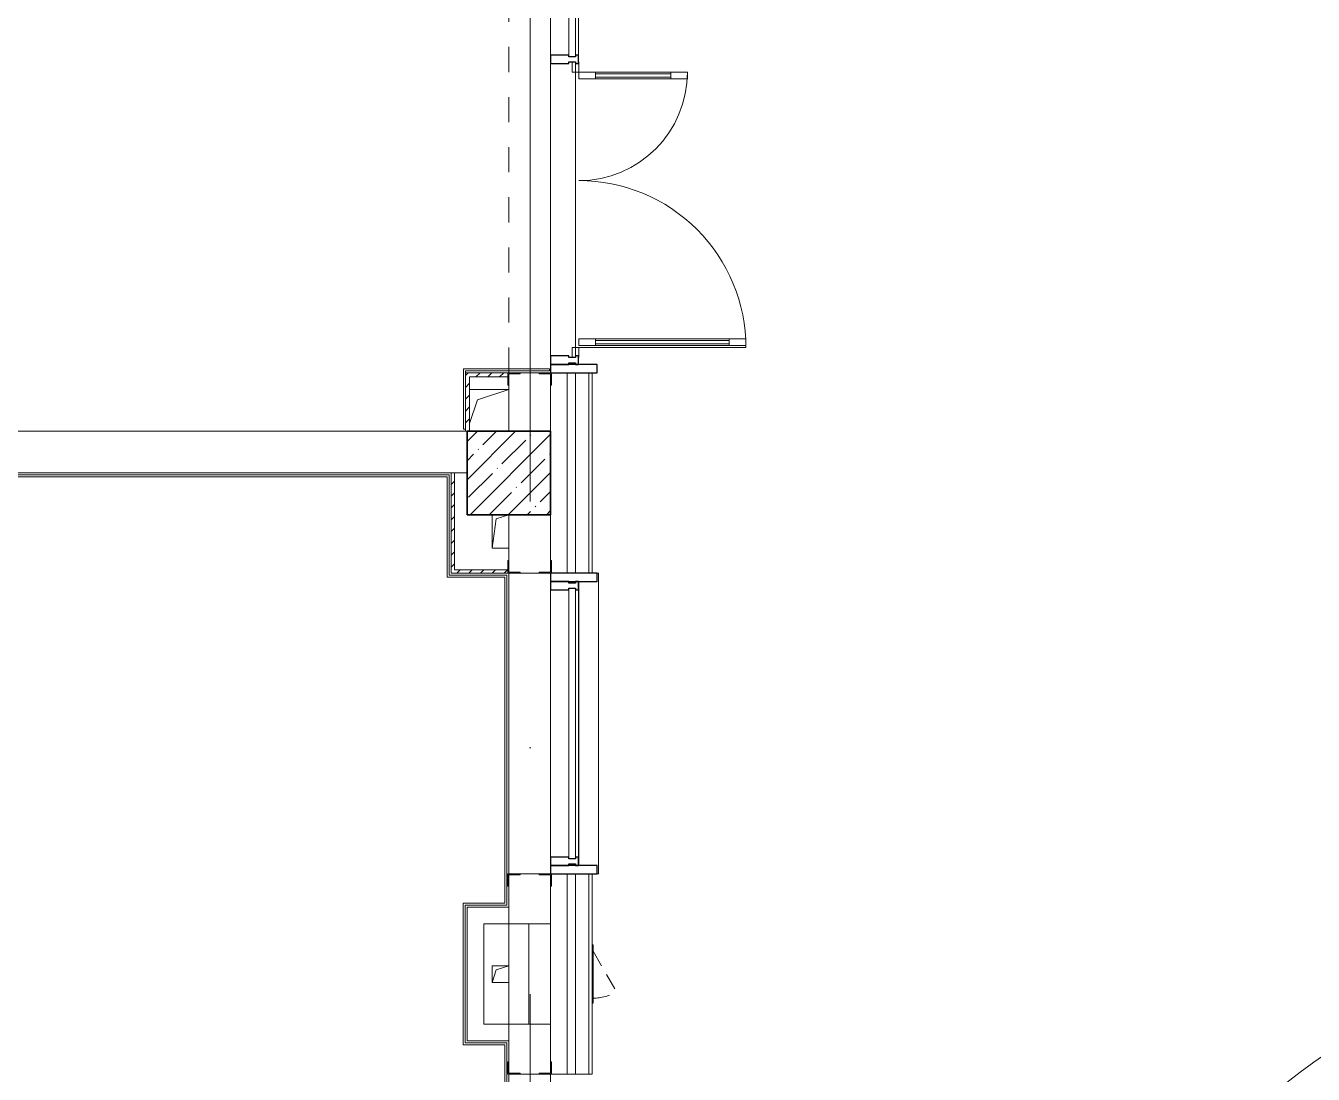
# Model space of a CAD drawing. Header units: millimetres. Extents: x 5993 to 95364, y 94667 to 143522.
# Drawn here: x 49810 to 50437, y 115135 to 115646 of the extents above; entities that cross this region are included whole.
import ezdxf

# ---------------------------------------------------------------- set-up
doc = ezdxf.new("R2010")
doc.units = ezdxf.units.MM
for name, pattern in [('200_ШТРИХ__ш1_п0_6_', [160, 100, -60]), ('50_200_ШТРИХ_1Т_ш5_п1_п1_', [1400, 1000, -200, 0, -200]), ('Штрих короткий', [300, 150, -150])]:
    doc.linetypes.add(name, pattern=pattern)
for name, color, linetype, lineweight in [('0-2', 7, 'Continuous', 9), ('S-GRID-____-IDEN', 7, 'Continuous', 9), ('S-GRID-____-OTLN-1', 7, '50_200_ШТРИХ_1Т_ш5_п1_п1_', 9), ('Двери', 7, 'Continuous', 9), ('Импосты витража', 7, 'Continuous', 9), ('Импосты витража-1', 7, 'Continuous', 25), ('Каркас_Импост-1', 7, 'Continuous', 9), ('Несущие колонны', 7, 'Continuous', 9), ('Несущие колонны-1', 7, 'Continuous', 35), ('Обобщенные модели', 7, 'Continuous', 9), ('Общие ребра', 7, 'Continuous', 9), ('Окна', 7, 'Continuous', 9), ('Остекление-1', 7, 'Continuous', 9), ('Открывание в плане-1', 7, '200_ШТРИХ__ш1_п0_6_', 9), ('Перекрытия', 7, 'Continuous', 9), ('Перемычка-1', 7, 'Штрих короткий', 9), ('Стены', 7, 'Continuous', 9), ('Стены-1', 7, 'Continuous', 13), ('Элементы узлов', 7, 'Continuous', 9)]:
    doc.layers.add(name, color=color, linetype=linetype, lineweight=lineweight)
doc.layers.add('Штриховка разреза-4', color=7, linetype='Continuous', lineweight=5, true_color=0x0080ff)
doc.layers.add('Штриховка разреза-5', color=7, linetype='Continuous', lineweight=5, true_color=0x8000ff)

# ---------------------------------------------------------------- blocks, each defined once
blk = doc.blocks.new('BSC_Колонна _Прямоугольная - 500х500-V30-АИ2_01_План напольных покрытий и плинтусов 1го этажа _Часть 2_')
at = {"layer": 'Несущие колонны'}
h = blk.add_hatch(dxfattribs=at)
h.set_pattern_fill('FP_40', color=256, style=0, pattern_type=2)
h.set_pattern_definition([(45, (-103350, -18150), (-114.04925, 114.04925), []), (45, (-103235.95, -18150), (-114.04925, 114.04925), [201.613, -40.323, 3.353, -36.97])])
h.paths.add_polyline_path([(-250, -250), (250, -250), (250, 250), (-250, 250)], flags=0)
at = {"layer": 'Несущие колонны-1'}
for p, q in [((250, 250), (-250, 250)), ((-250, 250), (-250, -250)), ((250, -250), (250, 250)), ((-250, -250), (250, -250))]:
    blk.add_line(p, q, dxfattribs=at)
blk = doc.blocks.new('Проем_Дверь_Прямоугольный - 1800х2700h_оконные проемы-25805030-АИ2_01_План напольных покрытий и плинтусов 1го этажа _Часть 2_')
at = {"layer": 'Перемычка-1'}
for p, q in [((900, 125), (-900, 125)), ((900, -125), (-900, -125))]:
    blk.add_line(p, q, dxfattribs=at)
blk = doc.blocks.new('PNS_Панель прямоугольная1 - Нр_Стекло - 40мм-25293744-АИ2_01_План напольных покрытий и плинтусов 1го этажа _Часть 2_')
at = {"layer": 'Остекление-1'}
for p, q in [((-800, 40), (800, 40)), ((-810, 0), (810, 0)), ((800, 0), (-800, 0))]:
    blk.add_line(p, q, dxfattribs=at)
blk = doc.blocks.new('Прямоугольный импост - Импост структурный с накладкой - 150мм-25651488-АИ2_01_План напольных покрытий и плинтусов 1го этажа _Часть 2_')
at = {"layer": 'Импосты витража'}
for p, q in [((23450, -100), (25050, -100)), ((23450, -267), (25050, -267))]:
    blk.add_line(p, q, dxfattribs=at)
blk = doc.blocks.new('Прямоугольный импост - Импост структурный с накладкой - 150мм-25651501-АИ2_01_План напольных покрытий и плинтусов 1го этажа _Часть 2_')
at = {"layer": 'Импосты витража-1'}
for p, q in [((-25, 0), (-25, 17)), ((-25, 17), (25, 17)), ((-15, 0), (-25, 0)), ((-15, -40), (-15, 0)), ((25, 0), (15, 0)), ((15, 0), (15, -40)), ((25, 17), (25, 0)), ((-25, -150), (-25, -40)), ((-25, -40), (-15, -40)), ((15, -40), (25, -40)), ((25, -40), (25, -150)), ((25, -150), (-25, -150))]:
    blk.add_line(p, q, dxfattribs=at)
blk = doc.blocks.new('Прямоугольный импост - Откос НВФ_50х280 мм-25995271-АИ2_01_План напольных покрытий и плинтусов 1го этажа _Часть 2_')
at = {"layer": 'Импосты витража-1'}
for p, q in [((-50, 130), (0, 130)), ((-50, -150), (-50, 130)), ((0, 130), (0, -144)), ((0, -150), (-50, -150))]:
    blk.add_line(p, q, dxfattribs=at)
blk = doc.blocks.new('Прямоугольный импост - Откос НВФ_50х280 мм-25995273-АИ2_01_План напольных покрытий и плинтусов 1го этажа _Часть 2_')
at = {"layer": 'Импосты витража-1'}
for p, q in [((0, 130), (-50, 130)), ((-50, 130), (-50, -150)), ((0, -144), (0, 130)), ((-50, -150), (0, -150))]:
    blk.add_line(p, q, dxfattribs=at)
blk = doc.blocks.new('PNS_Панель прямоугольная1 - Нр_Стекло - 40мм-28855695-АИ2_01_План напольных покрытий и плинтусов 1го этажа _Часть 2_')
at = {"layer": 'Остекление-1'}
for p, q in [((-400, 40), (400, 40)), ((-410, 0), (410, 0)), ((400, 0), (-400, 0))]:
    blk.add_line(p, q, dxfattribs=at)
blk = doc.blocks.new('Прямоугольный импост - Импост структурный с накладкой - 150мм-V157-АИ2_01_План напольных покрытий и плинтусов 1го этажа _Часть 2_')
at = {"layer": 'Импосты витража'}
for p, q in [((103600, 21450), (103600, 21400)), ((103767, 21450), (103767, 20650)), ((103600, 20900), (103600, 20650))]:
    blk.add_line(p, q, dxfattribs=at)
blk = doc.blocks.new('Прямоугольный импост - Импост структурный с накладкой - 150мм-27090926-АИ2_01_План напольных покрытий и плинтусов 1го этажа _Часть 2_')
at = {"layer": 'Импосты витража-1'}
for p, q in [((-25, 0), (-25, 17)), ((-25, 17), (25, 17)), ((-15, 0), (-25, 0)), ((-15, -40), (-15, 0)), ((25, 0), (15, 0)), ((15, 0), (15, -40)), ((25, 17), (25, 0)), ((-25, -150), (-25, -40)), ((-25, -40), (-15, -40)), ((15, -40), (25, -40)), ((25, -40), (25, -150)), ((25, -150), (-25, -150))]:
    blk.add_line(p, q, dxfattribs=at)
blk = doc.blocks.new('Дверь_Витражная_СКБ_2Ст2 - ДВН_ДАО_Выход_столовая-28369807-АИ2_01_План напольных покрытий и плинтусов 1го этажа _Часть 2_')
at = {"layer": 'Двери'}
for p, q in [((-825, -1020), (-825, -20)), ((825, -670), (825, -20))]:
    blk.add_line(p, q, dxfattribs=at)
for centre, radius, start, end in [((-825, -20), 1000, 270, 0), ((825, -20), 650, 180, 270)]:
    blk.add_arc(centre, radius, start, end, dxfattribs=at)
at = {"layer": 'Элементы узлов'}
for p, q in [((-885, 20), (-825, 20)), ((-825, 20), (-885, 20)), ((-825, 20), (-825, -20)), ((-825, -20), (-825, 20)), ((885, 20), (825, 20)), ((825, 20), (825, -20)), ((885, 20), (825, 20)), ((825, 20), (825, -20)), ((-885, -20), (-885, -17)), ((-885, -17), (-885, -20)), ((-825, -20), (-885, -20)), ((-885, -20), (-825, -20)), ((-773, -20), (-813, -20)), ((-813, -1020), (-813, -20)), ((-773, -20), (-813, -20)), ((-813, -20), (-813, -1020)), ((-773, -1020), (-773, -20)), ((-773, -1020), (-773, -20)), ((785, -20), (825, -20)), ((785, -670), (785, -20)), ((785, -20), (785, -670)), ((825, -20), (785, -20)), ((825, -670), (825, -20)), ((825, -670), (825, -20)), ((825, -20), (885, -20)), ((825, -20), (885, -20)), ((885, -20), (885, -17)), ((885, -20), (885, -17)), ((-813, -120), (-773, -120)), ((-803, -920), (-803, -120)), ((-783, -920), (-783, -120)), ((825, -120), (785, -120)), ((795, -570), (795, -120)), ((815, -570), (815, -120)), ((825, -570), (785, -570)), ((825, -670), (785, -670)), ((785, -670), (825, -670)), ((-813, -920), (-773, -920)), ((-813, -1020), (-773, -1020)), ((-813, -1020), (-773, -1020))]:
    blk.add_line(p, q, dxfattribs=at)
blk = doc.blocks.new('Прямоугольный импост - Откос НВФ_50х280 мм-27090908-АИ2_01_План напольных покрытий и плинтусов 1го этажа _Часть 2_')
at = {"layer": 'Импосты витража-1'}
for p, q in [((0, 130), (-50, 130)), ((-50, 130), (-50, -150)), ((0, -144), (0, 130)), ((-50, -150), (0, -150))]:
    blk.add_line(p, q, dxfattribs=at)
blk = doc.blocks.new('Проем_Дверь_Прямоугольный - 2150х3300h_витражные проемы-26818549-АИ2_01_План напольных покрытий и плинтусов 1го этажа _Часть 2_')
at = {"layer": 'Перемычка-1'}
for p, q in [((1075, 125), (-1075, 125)), ((1075, -125), (-1075, -125))]:
    blk.add_line(p, q, dxfattribs=at)
blk = doc.blocks.new('Фахверк_СКБ_Уголок - 250_2700-27497298-АИ2_01_План напольных покрытий и плинтусов 1го этажа _Часть 2_')
at = {"layer": 'Обобщенные модели'}
for p, q in [((200, 181), (125, 181)), ((125, 181), (125, 106)), ((131, 106), (131, 175)), ((131, 175), (200, 175)), ((200, 175), (200, 181)), ((125, 106), (131, 106)), ((131, -6), (125, -6)), ((125, -6), (125, -81)), ((131, -75), (131, -6)), ((200, -75), (131, -75)), ((200, -81), (200, -75)), ((125, -81), (200, -81))]:
    blk.add_line(p, q, dxfattribs=at)
blk = doc.blocks.new('AR_Отверстие прямоугольное _в плите_ - AR_Отверстие прямоугольное _в плите_-V208-АИ2_01_План напольных покрытий и плинтусов 1го этажа _Часть 2_')
at = {"layer": 'Обобщенные модели'}
for p, q in [((50, 50), (-50, 50)), ((-50, 50), (-50, -50)), ((-50, -50), (-25, 25)), ((-25, 25), (50, 50)), ((-50, -50), (50, -50))]:
    blk.add_line(p, q, dxfattribs=at)
blk = doc.blocks.new('AR_Отверстие прямоугольное _в плите_ - AR_Отверстие прямоугольное _в плите_-30511735-АИ2_01_План напольных покрытий и плинтусов 1го этажа _Часть 2_')
at = {"layer": 'Обобщенные модели'}
for p, q in [((-50, 100), (-50, -100)), ((-25, 75), (50, 100)), ((-50, -100), (-25, 75)), ((-50, -100), (50, -100))]:
    blk.add_line(p, q, dxfattribs=at)
blk = doc.blocks.new('AR_Отверстие прямоугольное _в плите_ - AR_Отверстие прямоугольное _в плите_-30512033-АИ2_01_План напольных покрытий и плинтусов 1го этажа _Часть 2_')
at = {"layer": 'Обобщенные модели'}
for p, q in [((125, 125), (-110, 125)), ((-62.5, 62.5), (125, 125)), ((-110, -80), (-62.5, 62.5))]:
    blk.add_line(p, q, dxfattribs=at)
blk = doc.blocks.new('DOR_Люк-Решетка_Прямоугольный - Люк_300х400h ПЛК_цоколь-28750901-АИ2_01_План напольных покрытий и плинтусов 1го этажа _Часть 2_')
at = {"layer": 'Каркас_Импост-1'}
for p, q in [((-175, 10), (-175, 15)), ((175, 15), (-175, 15)), ((175, 15), (175, 10))]:
    blk.add_line(p, q, dxfattribs=at)
at = {"layer": 'Открывание в плане-1'}
blk.add_line((-136.3, 15), (106.1, 155), dxfattribs=at)
blk.add_arc((-145, 10), 290, 0.99289, 30, dxfattribs=at)
blk = doc.blocks.new('Отлив_СКБ - Отлив витража_120_НВФ-31885687-АИ2_01_План напольных покрытий и плинтусов 1го этажа _Часть 2_')
at = {"layer": 'Окна'}
for p, q in [((1750, -2), (50, -2)), ((0, -120), (0, -113)), ((0, -120), (1800, -120)), ((1800, -113), (1800, -120))]:
    blk.add_line(p, q, dxfattribs=at)
blk = doc.blocks.new('Ось сетки - Круг_Ø6_00__ISO-2_5_0_9K_-25732049-АР1_План отверстий 2 этажа в осях 1-64_А-ГГ')
at = {"layer": 'S-GRID-____-IDEN'}
blk.add_circle((0, 0), 3, dxfattribs=at)

msp = doc.modelspace()

# ---------------------------------------------------------------- linework, layer by layer
at = {"layer": 'S-GRID-____-OTLN-1', "color": 251, "ltscale": 0.6, "true_color": 0x636466}
msp.add_line((50055.33, 113733.6), (50055.33, 118157.62), dxfattribs=at)
at = {"layer": 'Общие ребра'}
for p, q in [((50073.38, 115476.54), (50073.38, 115378.86)), ((50077.45, 115476.54), (50077.45, 115378.86)), ((50065.24, 115470.43), (50065.24, 115448.05)), ((50065.24, 115448.05), (50065.24, 115470.43)), ((50065.24, 115407.35), (50065.24, 115384.97)), ((50065.24, 115384.97), (50065.24, 115407.35)), ((50073.38, 115232.35), (50073.38, 115134.68)), ((50077.45, 115232.35), (50077.45, 115134.68)), ((50065.24, 115226.25), (50065.24, 115207.93)), ((50065.24, 115207.93), (50065.24, 115226.25)), ((50065.24, 115159.1), (50065.24, 115140.78)), ((50065.24, 115140.78), (50065.24, 115159.1))]:
    msp.add_line(p, q, dxfattribs=at)
at = {"layer": 'Перекрытия'}
msp.add_line((50065.24, 115484.68), (50065.24, 115627.12), dxfattribs=at)
at = {"layer": 'Стены'}
for p, q in [((50065.24, 115484.68), (50065.24, 115627.12)), ((50077.45, 115627.12), (50077.45, 115484.68)), ((50022.84, 115449.03), (50022.84, 115478.41)), ((50022.84, 115478.41), (50064.76, 115478.41)), ((50023.73, 115477.52), (50023.73, 115476.54)), ((50064.76, 115477.52), (50023.73, 115477.52)), ((50064.76, 115478.41), (50064.76, 115477.52)), ((50022.84, 115449.03), (50023.73, 115449.03)), ((49455.75, 115426.72), (50015.84, 115426.72)), ((50014.86, 115425.75), (49456.73, 115425.75)), ((50014.86, 115376.91), (50014.86, 115425.75)), ((50015.84, 115426.72), (50015.84, 115377.89)), ((50042.94, 115376.91), (50014.86, 115376.91)), ((50015.84, 115377.89), (50043.92, 115377.89)), ((50042.94, 115218.03), (50042.94, 115376.91)), ((50043.92, 115377.89), (50043.92, 115217.05)), ((50044.89, 115232.35), (50044.89, 115378.86)), ((50022.59, 115149), (50022.59, 115218.03)), ((50022.59, 115218.03), (50042.94, 115218.03)), ((50023.57, 115217.05), (50023.57, 115149.98)), ((50043.92, 115217.05), (50023.57, 115217.05)), ((50042.94, 115149), (50022.59, 115149)), ((50023.57, 115149.98), (50043.92, 115149.98)), ((50042.94, 114990.12), (50042.94, 115149)), ((50043.92, 115149.98), (50043.92, 114989.14)), ((50044.89, 114988.17), (50044.89, 115134.68))]:
    msp.add_line(p, q, dxfattribs=at)
at = {"layer": 'Стены-1'}
for p, q in [((50044.41, 115476.54), (50023.73, 115476.54)), ((50023.73, 115476.54), (50023.73, 115448.05)), ((50059.63, 115476.54), (50050.51, 115476.54)), ((50083.96, 115476.54), (50065.73, 115476.54)), ((50083.96, 115378.86), (50083.96, 115476.54)), ((50085.59, 115476.54), (50083.96, 115476.54)), ((50083.96, 115476.54), (50083.96, 115378.86)), ((50085.59, 115378.86), (50085.59, 115476.54)), ((50025.77, 115474.5), (50044.41, 115474.5)), ((50025.77, 115448.05), (50025.77, 115474.5)), ((50044.89, 115470.43), (50044.89, 115448.05)), ((50024.55, 115448.05), (49454.78, 115448.05)), ((50023.73, 115448.05), (50024.55, 115448.05)), ((49454.78, 115427.7), (50024.55, 115427.7)), ((50018.44, 115427.7), (50016.81, 115427.7)), ((50016.81, 115427.7), (50016.81, 115378.86)), ((50018.44, 115380.49), (50018.44, 115427.7)), ((50044.89, 115407.35), (50044.89, 115384.97)), ((50044.41, 115380.49), (50018.44, 115380.49)), ((50016.81, 115378.86), (50044.41, 115378.86)), ((50050.51, 115378.86), (50059.63, 115378.86)), ((50065.73, 115378.86), (50083.96, 115378.86)), ((50083.96, 115378.86), (50085.59, 115378.86)), ((50059.63, 115232.35), (50050.51, 115232.35)), ((50083.96, 115232.35), (50065.73, 115232.35)), ((50083.96, 115134.68), (50083.96, 115232.35)), ((50085.59, 115232.35), (50083.96, 115232.35)), ((50083.96, 115232.35), (50083.96, 115134.68)), ((50085.59, 115134.68), (50085.59, 115232.35)), ((50044.89, 115226.25), (50044.89, 115207.93)), ((50032.69, 115216.07), (50024.55, 115216.07)), ((50024.55, 115216.07), (50024.55, 115150.96)), ((50044.89, 115216.07), (50032.69, 115216.07)), ((50044.89, 115207.93), (50044.89, 115216.07)), ((50032.69, 115159.1), (50032.69, 115207.93)), ((50032.69, 115207.93), (50044.89, 115207.93)), ((50054.66, 115207.93), (50044.89, 115207.93)), ((50044.89, 115207.93), (50044.89, 115159.1)), ((50044.89, 115207.93), (50065.24, 115207.93)), ((50054.66, 115159.1), (50054.66, 115207.93)), ((50065.24, 115207.93), (50065.24, 115159.1)), ((50044.89, 115159.1), (50032.69, 115159.1)), ((50044.89, 115159.1), (50044.89, 115140.78)), ((50065.24, 115159.1), (50044.89, 115159.1)), ((50044.89, 115150.96), (50044.89, 115159.1)), ((50044.89, 115159.1), (50054.66, 115159.1)), ((50024.55, 115150.96), (50032.69, 115150.96)), ((50032.69, 115150.96), (50044.89, 115150.96)), ((50050.51, 115134.68), (50059.63, 115134.68)), ((50065.73, 115134.68), (50083.96, 115134.68)), ((50083.96, 115134.68), (50085.59, 115134.68))]:
    msp.add_line(p, q, dxfattribs=at)
at = {"layer": 'Штриховка разреза-4'}
for p, q in [((50016.81, 115422.12), (50018.44, 115423.75)), ((50016.81, 115416.37), (50018.44, 115418)), ((50016.81, 115410.61), (50018.44, 115412.24)), ((50016.81, 115404.86), (50018.44, 115406.49)), ((50016.81, 115399.1), (50018.44, 115400.73)), ((50016.81, 115393.35), (50018.44, 115394.97)), ((50016.81, 115387.59), (50018.44, 115389.22)), ((50016.81, 115381.84), (50018.44, 115383.46)), ((50019.6, 115378.86), (50021.23, 115380.49)), ((50025.35, 115378.86), (50026.98, 115380.49)), ((50031.11, 115378.86), (50032.74, 115380.49)), ((50036.86, 115378.86), (50038.49, 115380.49)), ((50042.62, 115378.86), (50044.25, 115380.49))]:
    msp.add_line(p, q, dxfattribs=at)
at = {"layer": 'Штриховка разреза-5'}
for p, q in [((50023.73, 115475.09), (50025.18, 115476.54)), ((50028.9, 115474.5), (50030.94, 115476.54)), ((50034.66, 115474.5), (50036.7, 115476.54)), ((50040.42, 115474.5), (50042.45, 115476.54)), ((50023.73, 115469.33), (50025.77, 115471.37)), ((50023.73, 115463.58), (50025.77, 115465.61)), ((50023.73, 115457.82), (50025.77, 115459.86)), ((50023.73, 115452.06), (50025.77, 115454.1)), ((50025.47, 115448.05), (50025.77, 115448.34))]:
    msp.add_line(p, q, dxfattribs=at)

# ---------------------------------------------------------------- block references
at = {"layer": '0-2', "xscale": 0.08139549610658335, "yscale": 0.08139549610658335, "zscale": 0.08139549610658335}
for name, p in [('Прямоугольный импост - Импост структурный с накладкой - 150мм-V157-АИ2_01_План напольных покрытий и плинтусов 1го этажа _Часть 2_', (41632.67, 113950.37)), ('AR_Отверстие прямоугольное _в плите_ - AR_Отверстие прямоугольное _в плите_-30512033-АИ2_01_План напольных покрытий и плинтусов 1го этажа _Часть 2_', (50034.72, 115458.22)), ('BSC_Колонна _Прямоугольная - 500х500-V30-АИ2_01_План напольных покрытий и плинтусов 1го этажа _Часть 2_', (50044.89, 115427.7)), ('AR_Отверстие прямоугольное _в плите_ - AR_Отверстие прямоугольное _в плите_-30511735-АИ2_01_План напольных покрытий и плинтусов 1го этажа _Часть 2_', (50040.83, 115399.21)), ('AR_Отверстие прямоугольное _в плите_ - AR_Отверстие прямоугольное _в плите_-V208-АИ2_01_План напольных покрытий и плинтусов 1го этажа _Часть 2_', (50040.83, 115183.51))]:
    msp.add_blockref(name, p, dxfattribs=at)
for name, p, rotation in [('PNS_Панель прямоугольная1 - Нр_Стекло - 40мм-28855695-АИ2_01_План напольных покрытий и плинтусов 1го этажа _Часть 2_', (50077.45, 115663.75), 89.99999999999987), ('Проем_Дверь_Прямоугольный - 2150х3300h_витражные проемы-26818549-АИ2_01_План напольных покрытий и плинтусов 1го этажа _Часть 2_', (50055.07, 115564.04), 269.9999999999999), ('Дверь_Витражная_СКБ_2Ст2 - ДВН_ДАО_Выход_столовая-28369807-АИ2_01_План напольных покрытий и плинтусов 1го этажа _Часть 2_', (50077.45, 115555.9), 89.99999999999987), ('Фахверк_СКБ_Уголок - 250_2700-27497298-АИ2_01_План напольных покрытий и плинтусов 1го этажа _Часть 2_', (50051, 115486.71), 270), ('Прямоугольный импост - Откос НВФ_50х280 мм-27090908-АИ2_01_План напольных покрытий и плинтусов 1го этажа _Часть 2_', (50077.45, 115476.54), 269.9999999999999), ('Фахверк_СКБ_Уголок - 250_2700-27497298-АИ2_01_План напольных покрытий и плинтусов 1го этажа _Часть 2_', (50059.14, 115368.69), 89.99999999999993), ('Проем_Дверь_Прямоугольный - 1800х2700h_оконные проемы-25805030-АИ2_01_План напольных покрытий и плинтусов 1го этажа _Часть 2_', (50055.07, 115305.61), 89.99999999999967), ('Отлив_СКБ - Отлив витража_120_НВФ-31885687-АИ2_01_План напольных покрытий и плинтусов 1го этажа _Часть 2_', (50078.84, 115232.35), 90), ('Прямоугольный импост - Импост структурный с накладкой - 150мм-25651488-АИ2_01_План напольных покрытий и плинтусов 1го этажа _Часть 2_', (50057.1, 113331.77), 89.99999999999972), ('PNS_Панель прямоугольная1 - Нр_Стекло - 40мм-25293744-АИ2_01_План напольных покрытий и плинтусов 1го этажа _Часть 2_', (50077.45, 115305.61), 89.99999999999899), ('Прямоугольный импост - Откос НВФ_50х280 мм-25995273-АИ2_01_План напольных покрытий и плинтусов 1го этажа _Часть 2_', (50077.45, 115232.35), 269.999999999999), ('Фахверк_СКБ_Уголок - 250_2700-27497298-АИ2_01_План напольных покрытий и плинтусов 1го этажа _Часть 2_', (50051, 115242.53), 269.9999999999999), ('DOR_Люк-Решетка_Прямоугольный - Люк_300х400h ПЛК_цоколь-28750901-АИ2_01_План напольных покрытий и плинтусов 1го этажа _Часть 2_', (50084.78, 115183.51), 269.9999999999999), ('Фахверк_СКБ_Уголок - 250_2700-27497298-АИ2_01_План напольных покрытий и плинтусов 1го этажа _Часть 2_', (50059.14, 115124.5), 89.99999999999967), ('Проем_Дверь_Прямоугольный - 1800х2700h_оконные проемы-25805030-АИ2_01_План напольных покрытий и плинтусов 1го этажа _Часть 2_', (50055.07, 115061.42), 89.99999999999967)]:
    msp.add_blockref(name, p, dxfattribs=dict(at, rotation=rotation))
at = {"layer": '0-2', "extrusion": (0, 0, -1), "xscale": 0.08139549610658335, "yscale": 0.08139549610658335, "zscale": 0.08139549610658335}
for name, p, rotation in [('Прямоугольный импост - Импост структурный с накладкой - 150мм-27090926-АИ2_01_План напольных покрытий и плинтусов 1го этажа _Часть 2_', (-50077.45, 115629.16), 90.00000000000011), ('Прямоугольный импост - Импост структурный с накладкой - 150мм-27090926-АИ2_01_План напольных покрытий и плинтусов 1го этажа _Часть 2_', (-50077.45, 115482.64), 90.00000000000011), ('Прямоугольный импост - Откос НВФ_50х280 мм-25995271-АИ2_01_План напольных покрытий и плинтусов 1го этажа _Часть 2_', (-50077.45, 115378.86), 90.00000000000101), ('Прямоугольный импост - Импост структурный с накладкой - 150мм-25651501-АИ2_01_План напольных покрытий и плинтусов 1го этажа _Часть 2_', (-50077.45, 115372.76), 90.00000000000101), ('Прямоугольный импост - Импост структурный с накладкой - 150мм-25651501-АИ2_01_План напольных покрытий и плинтусов 1го этажа _Часть 2_', (-50077.45, 115238.46), 90.00000000000101)]:
    msp.add_blockref(name, p, dxfattribs=dict(at, rotation=rotation))
at = {"layer": 'S-GRID-____-IDEN', "xscale": 113.929722309601, "yscale": 113.929722309601, "zscale": 113.929722309601, "rotation": 89.99999999999982}
msp.add_blockref('Ось сетки - Круг_Ø6_00__ISO-2_5_0_9K_-25732049-АР1_План отверстий 2 этажа в осях 1-64_А-ГГ', (50635.1, 114861.8), dxfattribs=at)

doc.saveas('drawing.dxf')
